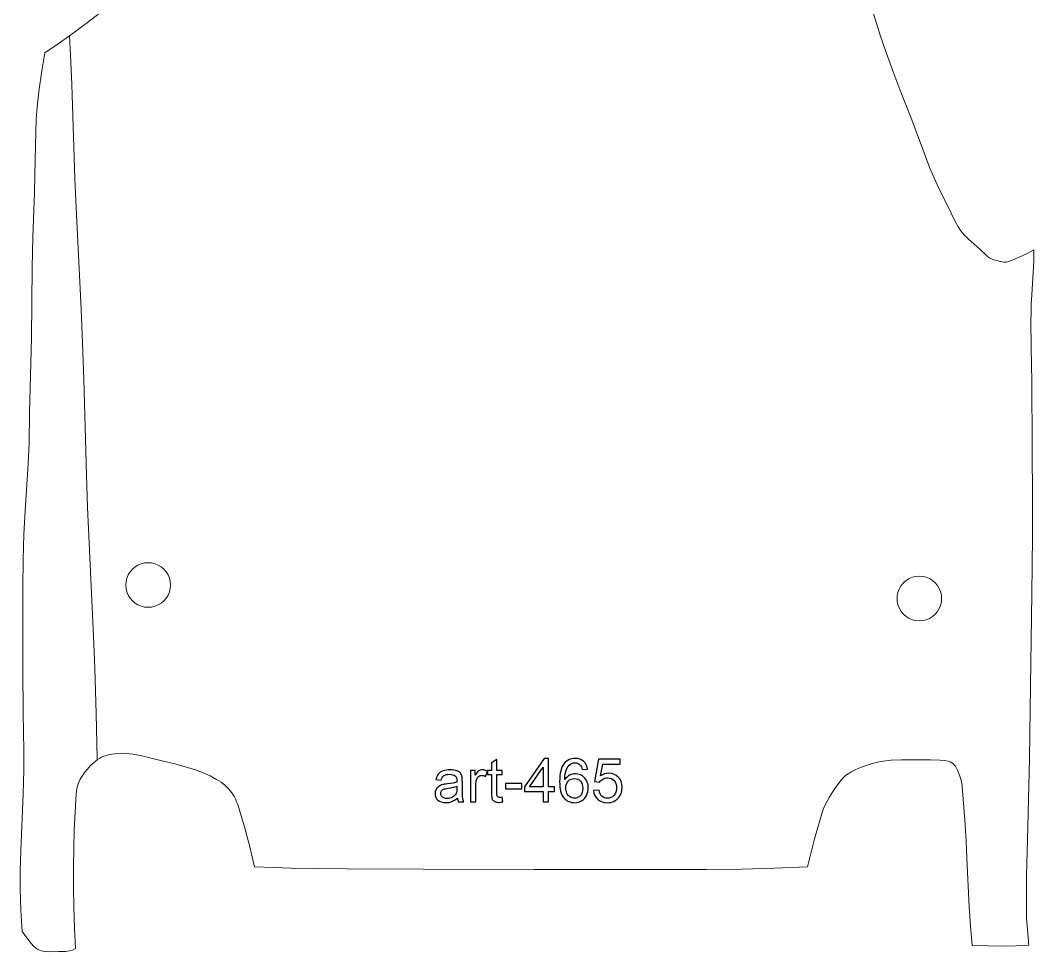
# Model space of a CAD drawing. Header units: centimetres. Extents: x -31.6 to 27.5, y -45 to 45.
# Drawn here: x -31.6 to 27.5, y -45 to 9.3 of the extents above; entities that cross this region are included whole.
import ezdxf

# ---------------------------------------------------------------- set-up
doc = ezdxf.new("R2010")
doc.units = ezdxf.units.CM
doc.header["$MEASUREMENT"] = 0
for name, color, linetype in [('3d_podpis_podstop', 7, 'Continuous'), ('main', 7, 'Continuous'), ('nadpis', 7, 'Continuous')]:
    doc.layers.add(name, color=color, linetype=linetype)

msp = doc.modelspace()

# ---------------------------------------------------------------- linework, layer by layer
at = {"layer": '3d_podpis_podstop', "color": 30, "lineweight": 9}
msp.add_open_spline([(-28.67671, 8.3735), (-28.67671, 8.3735), (-28.65671, 8.0025), (-28.65671, 8.0025), (-28.65671, 8.0025), (-28.60071, 6.8335), (-28.60071, 6.8335), (-28.60071, 6.8335), (-28.54971, 5.5285), (-28.54971, 5.5285), (-28.54971, 5.5285), (-28.37071, 0.0425), (-28.37071, 0.0425), (-28.37071, 0.0425), (-28.28171, -2.0335), (-28.28171, -2.0335), (-28.28171, -2.0335), (-28.00871, -7.5495), (-28.00871, -7.5495), (-28.00871, -7.5495), (-27.92371, -9.5115), (-27.92371, -9.5115), (-27.92371, -9.5115), (-27.85071, -11.6585), (-27.85071, -11.6585), (-27.85071, -11.6585), (-27.69771, -17.2095), (-27.69771, -17.2095), (-27.69771, -17.2095), (-27.63371, -19.1155), (-27.63371, -19.1155), (-27.63371, -19.1155), (-27.54671, -21.1845), (-27.54671, -21.1845), (-27.54671, -21.1845), (-27.28671, -26.6035), (-27.28671, -26.6035), (-27.28671, -26.6035), (-27.20671, -28.4975), (-27.20671, -28.4975), (-27.20671, -28.4975), (-27.12171, -31.1195), (-27.12171, -31.1195), (-27.12171, -31.1195), (-27.06971, -33.7435), (-27.06971, -33.7435), (-27.06971, -33.7435), (-27.06571, -33.8075), (-27.06571, -33.8075)], degree=3, knots=[0, 0, 0, 0, 0.0625, 0.0625, 0.0625, 0.125, 0.125, 0.125, 0.1875, 0.1875, 0.1875, 0.25, 0.25, 0.25, 0.3125, 0.3125, 0.3125, 0.375, 0.375, 0.375, 0.4375, 0.4375, 0.4375, 0.5, 0.5, 0.5, 0.5625, 0.5625, 0.5625, 0.625, 0.625, 0.625, 0.6875, 0.6875, 0.6875, 0.75, 0.75, 0.75, 0.8125, 0.8125, 0.8125, 0.875, 0.875, 0.875, 0.9375, 0.9375, 0.9375, 1, 1, 1, 1], dxfattribs=at)
at = {"layer": 'main', "lineweight": 9}
msp.add_open_spline([(15.67129, 44.9975), (15.67129, 44.9975), (15.74829, 44.2265), (15.74829, 44.2265), (15.74829, 44.2265), (15.81129, 43.4555), (15.81129, 43.4555), (15.81129, 43.4555), (15.85929, 42.6835), (15.85929, 42.6835), (15.85929, 42.6835), (15.89329, 41.9115), (15.89329, 41.9115), (15.89329, 41.9115), (15.91229, 41.1905), (15.91229, 41.1905), (15.91229, 41.1905), (15.92229, 40.3915), (15.92229, 40.3915), (15.92229, 40.3915), (15.91929, 37.9895), (15.91929, 37.9895), (15.91929, 37.9895), (15.92229, 36.6545), (15.92229, 36.6545), (15.92229, 36.6545), (15.93829, 35.4795), (15.93829, 35.4795), (15.93829, 35.4795), (15.96829, 34.3955), (15.96829, 34.3955), (15.96829, 34.3955), (16.01329, 33.3775), (16.01329, 33.3775), (16.01329, 33.3775), (16.07029, 32.4275), (16.07029, 32.4275), (16.07029, 32.4275), (16.25629, 29.6915), (16.25629, 29.6915), (16.25629, 29.6915), (16.31629, 28.4775), (16.31629, 28.4775), (16.31629, 28.4775), (16.35529, 27.2615), (16.35529, 27.2615), (16.35529, 27.2615), (16.36629, 26.6485), (16.36629, 26.6485), (16.36629, 26.6485), (16.33929, 26.0385), (16.33929, 26.0385), (16.33929, 26.0385), (16.28729, 25.5145), (16.28729, 25.5145), (16.28729, 25.5145), (16.12429, 24.2025), (16.12429, 24.2025), (16.12429, 24.2025), (16.08829, 23.8055), (16.08829, 23.8055), (16.08829, 23.8055), (16.06229, 23.3955), (16.06229, 23.3955), (16.06229, 23.3955), (16.04729, 22.9715), (16.04729, 22.9715), (16.04729, 22.9715), (16.04029, 22.5305), (16.04029, 22.5305), (16.04029, 22.5305), (16.05729, 21.5905), (16.05729, 21.5905), (16.05729, 21.5905), (16.11329, 20.5135), (16.11329, 20.5135), (16.11329, 20.5135), (16.17629, 19.6675), (16.17629, 19.6675), (16.17629, 19.6675), (16.25329, 18.8235), (16.25329, 18.8235), (16.25329, 18.8235), (16.34429, 17.9815), (16.34429, 17.9815), (16.34429, 17.9815), (16.44929, 17.1415), (16.44929, 17.1415), (16.44929, 17.1415), (16.59029, 16.2825), (16.59029, 16.2825), (16.59029, 16.2825), (16.74529, 15.4265), (16.74529, 15.4265), (16.74529, 15.4265), (16.91429, 14.5725), (16.91429, 14.5725), (16.91429, 14.5725), (17.09829, 13.7225), (17.09829, 13.7225), (17.09829, 13.7225), (17.34229, 12.6845), (17.34229, 12.6845), (17.34229, 12.6845), (17.61129, 11.6395), (17.61129, 11.6395), (17.61129, 11.6395), (17.90229, 10.5885), (17.90229, 10.5885), (17.90229, 10.5885), (18.21829, 9.5315), (18.21829, 9.5315), (18.21829, 9.5315), (18.55629, 8.4675), (18.55629, 8.4675), (18.55629, 8.4675), (18.91929, 7.3975), (18.91929, 7.3975), (18.91929, 7.3975), (19.30529, 6.3215), (19.30529, 6.3215), (19.30529, 6.3215), (19.71529, 5.2385), (19.71529, 5.2385), (19.71529, 5.2385), (20.41029, 3.4745), (20.41029, 3.4745), (20.41029, 3.4745), (20.72829, 2.6405), (20.72829, 2.6405), (20.72829, 2.6405), (21.20629, 1.3275), (21.20629, 1.3275), (21.20629, 1.3275), (21.46629, 0.6545), (21.46629, 0.6545), (21.46629, 0.6545), (21.68629, 0.1345), (21.68629, 0.1345), (21.68629, 0.1345), (21.94329, -0.4295), (21.94329, -0.4295), (21.94329, -0.4295), (22.69729, -1.9705), (22.69729, -1.9705), (22.69729, -1.9705), (22.92329, -2.4155), (22.92329, -2.4155), (22.92329, -2.4155), (23.09929, -2.7265), (23.09929, -2.7265), (23.09929, -2.7265), (23.27529, -2.9935), (23.27529, -2.9935), (23.27529, -2.9935), (23.45629, -3.2195), (23.45629, -3.2195), (23.45629, -3.2195), (23.71029, -3.4745), (23.71029, -3.4745), (23.71029, -3.4745), (24.21029, -3.9055), (24.21029, -3.9055), (24.21029, -3.9055), (24.40129, -4.0815), (24.40129, -4.0815), (24.40129, -4.0815), (24.72429, -4.3995), (24.72429, -4.3995), (24.72429, -4.3995), (24.83129, -4.4885), (24.83129, -4.4885), (24.83129, -4.4885), (24.93429, -4.5595), (24.93429, -4.5595), (24.93429, -4.5595), (25.05629, -4.6245), (25.05629, -4.6245), (25.05629, -4.6245), (25.19629, -4.6815), (25.19629, -4.6815), (25.19629, -4.6815), (25.35829, -4.7315), (25.35829, -4.7315), (25.35829, -4.7315), (25.56729, -4.7825), (25.56729, -4.7825), (25.56729, -4.7825), (25.77029, -4.8185), (25.77029, -4.8185), (25.77029, -4.8185), (25.92029, -4.8155), (25.92029, -4.8155), (25.92029, -4.8155), (26.06429, -4.7755), (26.06429, -4.7755), (26.06429, -4.7755), (26.44229, -4.6345), (26.44229, -4.6345), (26.44229, -4.6345), (26.81029, -4.4745), (26.81029, -4.4745), (26.81029, -4.4745), (27.16729, -4.2935), (27.16729, -4.2935), (27.16729, -4.2935), (27.51529, -4.0935), (27.51529, -4.0935), (27.51529, -4.0935), (27.51729, -4.7195), (27.51729, -4.7195), (27.51729, -4.7195), (27.48929, -5.4135), (27.48929, -5.4135), (27.48929, -5.4135), (27.40129, -6.7235), (27.40129, -6.7235), (27.40129, -6.7235), (27.37229, -7.2535), (27.37229, -7.2535), (27.37229, -7.2535), (27.35829, -7.7365), (27.35829, -7.7365), (27.35829, -7.7365), (27.35329, -8.2675), (27.35329, -8.2675), (27.35329, -8.2675), (27.37329, -9.7455), (27.37329, -9.7455), (27.37329, -9.7455), (27.40029, -11.8005), (27.40029, -11.8005), (27.40029, -11.8005), (27.42529, -15.5155), (27.42529, -15.5155), (27.42529, -15.5155), (27.45229, -18.8085), (27.45229, -18.8085), (27.45229, -18.8085), (27.45129, -20.7965), (27.45129, -20.7965), (27.45129, -20.7965), (27.40329, -24.1495), (27.40329, -24.1495), (27.40329, -24.1495), (27.31729, -30.8915), (27.31729, -30.8915), (27.31729, -30.8915), (27.26629, -33.7645), (27.26629, -33.7645), (27.26629, -33.7645), (27.14529, -38.4725), (27.14529, -38.4725), (27.14529, -38.4725), (27.10429, -40.5605), (27.10429, -40.5605), (27.10429, -40.5605), (27.08729, -43.0365), (27.08729, -43.0365), (27.08729, -43.0365), (27.23129, -44.6105), (27.23129, -44.6105), (27.23129, -44.6105), (26.49529, -44.6485), (26.49529, -44.6485), (26.49529, -44.6485), (25.75929, -44.6665), (25.75929, -44.6665), (25.75929, -44.6665), (24.84129, -44.6625), (24.84129, -44.6625), (24.84129, -44.6625), (23.92229, -44.6285), (23.92229, -44.6285), (23.92229, -44.6285), (23.82229, -43.5025), (23.82229, -43.5025), (23.82229, -43.5025), (23.74729, -42.3745), (23.74729, -42.3745), (23.74729, -42.3745), (23.62629, -39.5435), (23.62629, -39.5435), (23.62629, -39.5435), (23.57629, -38.5605), (23.57629, -38.5605), (23.57629, -38.5605), (23.51529, -37.5785), (23.51529, -37.5785), (23.51529, -37.5785), (23.44229, -36.5965), (23.44229, -36.5965), (23.44229, -36.5965), (23.35729, -35.6155), (23.35729, -35.6155), (23.35729, -35.6155), (23.33829, -35.3095), (23.33829, -35.3095), (23.33829, -35.3095), (23.28529, -35.0095), (23.28529, -35.0095), (23.28529, -35.0095), (23.20029, -34.7145), (23.20029, -34.7145), (23.20029, -34.7145), (23.08229, -34.4255), (23.08229, -34.4255), (23.08229, -34.4255), (23.01729, -34.2975), (23.01729, -34.2975), (23.01729, -34.2975), (22.95429, -34.1935), (22.95429, -34.1935), (22.95429, -34.1935), (22.88829, -34.1095), (22.88829, -34.1095), (22.88829, -34.1095), (22.81829, -34.0415), (22.81829, -34.0415), (22.81829, -34.0415), (22.68729, -33.9585), (22.68729, -33.9585), (22.68729, -33.9585), (22.52229, -33.9005), (22.52229, -33.9005), (22.52229, -33.9005), (22.32129, -33.8655), (22.32129, -33.8655), (22.32129, -33.8655), (22.03929, -33.8445), (22.03929, -33.8445), (22.03929, -33.8445), (21.49129, -33.8215), (21.49129, -33.8215), (21.49129, -33.8215), (20.94929, -33.8095), (20.94929, -33.8095), (20.94929, -33.8095), (19.81429, -33.8135), (19.81429, -33.8135), (19.81429, -33.8135), (19.21229, -33.8365), (19.21229, -33.8365), (19.21229, -33.8365), (18.74929, -33.8855), (18.74929, -33.8855), (18.74929, -33.8855), (18.41229, -33.9495), (18.41229, -33.9495), (18.41229, -33.9495), (18.06429, -34.0405), (18.06429, -34.0405), (18.06429, -34.0405), (17.70129, -34.1605), (17.70129, -34.1605), (17.70129, -34.1605), (17.31629, -34.3115), (17.31629, -34.3115), (17.31629, -34.3115), (17.07029, -34.4205), (17.07029, -34.4205), (17.07029, -34.4205), (16.87129, -34.5225), (16.87129, -34.5225), (16.87129, -34.5225), (16.69729, -34.6275), (16.69729, -34.6275), (16.69729, -34.6275), (16.54729, -34.7385), (16.54729, -34.7385), (16.54729, -34.7385), (16.40929, -34.8635), (16.40929, -34.8635), (16.40929, -34.8635), (16.27229, -35.0125), (16.27229, -35.0125), (16.27229, -35.0125), (16.13229, -35.1875), (16.13229, -35.1875), (16.13229, -35.1875), (15.97729, -35.4065), (15.97729, -35.4065), (15.97729, -35.4065), (15.78329, -35.7035), (15.78329, -35.7035), (15.78329, -35.7035), (15.60129, -36.0055), (15.60129, -36.0055), (15.60129, -36.0055), (15.43029, -36.3125), (15.43029, -36.3125), (15.43029, -36.3125), (15.27229, -36.6245), (15.27229, -36.6245), (15.27229, -36.6245), (14.74529, -38.4155), (14.74529, -38.4155), (14.74529, -38.4155), (14.32329, -40.0495), (14.32329, -40.0495), (14.32329, -40.0495), (12.40029, -40.1335), (12.40029, -40.1335), (12.40029, -40.1335), (10.47729, -40.1855), (10.47729, -40.1855), (10.47729, -40.1855), (8.43929, -40.2065), (8.43929, -40.2065), (8.43929, -40.2065), (5.56329, -40.2055), (5.56329, -40.2055), (5.56329, -40.2055), (-1.59471, -40.1985), (-1.59471, -40.1985), (-1.59471, -40.1985), (-8.06871, -40.1955), (-8.06871, -40.1955), (-8.06871, -40.1955), (-12.51371, -40.1755), (-12.51371, -40.1755), (-12.51371, -40.1755), (-14.31771, -40.1575), (-14.31771, -40.1575), (-14.31771, -40.1575), (-15.73971, -40.1295), (-15.73971, -40.1295), (-15.73971, -40.1295), (-16.82471, -40.0955), (-16.82471, -40.0955), (-16.82471, -40.0955), (-17.90871, -40.0495), (-17.90871, -40.0495), (-17.90871, -40.0495), (-18.03571, -39.4635), (-18.03571, -39.4635), (-18.03571, -39.4635), (-18.17371, -38.8815), (-18.17371, -38.8815), (-18.17371, -38.8815), (-18.32171, -38.3015), (-18.32171, -38.3015), (-18.32171, -38.3015), (-18.47971, -37.7245), (-18.47971, -37.7245), (-18.47971, -37.7245), (-18.67171, -37.0745), (-18.67171, -37.0745), (-18.67171, -37.0745), (-18.87771, -36.4275), (-18.87771, -36.4275), (-18.87771, -36.4275), (-18.94171, -36.2555), (-18.94171, -36.2555), (-18.94171, -36.2555), (-19.01371, -36.0925), (-19.01371, -36.0925), (-19.01371, -36.0925), (-19.09571, -35.9375), (-19.09571, -35.9375), (-19.09571, -35.9375), (-19.18571, -35.7915), (-19.18571, -35.7915), (-19.18571, -35.7915), (-19.28471, -35.6535), (-19.28471, -35.6535), (-19.28471, -35.6535), (-19.39171, -35.5245), (-19.39171, -35.5245), (-19.39171, -35.5245), (-19.50871, -35.4035), (-19.50871, -35.4035), (-19.50871, -35.4035), (-19.63371, -35.2905), (-19.63371, -35.2905), (-19.63371, -35.2905), (-19.85271, -35.1265), (-19.85271, -35.1265), (-19.85271, -35.1265), (-20.12071, -34.9585), (-20.12071, -34.9585), (-20.12071, -34.9585), (-20.49371, -34.7585), (-20.49371, -34.7585), (-20.49371, -34.7585), (-20.89671, -34.5765), (-20.89671, -34.5765), (-20.89671, -34.5765), (-21.33171, -34.4085), (-21.33171, -34.4085), (-21.33171, -34.4085), (-21.80471, -34.2545), (-21.80471, -34.2545), (-21.80471, -34.2545), (-22.46371, -34.0745), (-22.46371, -34.0745), (-22.46371, -34.0745), (-23.68671, -33.7795), (-23.68671, -33.7795), (-23.68671, -33.7795), (-24.46671, -33.5885), (-24.46671, -33.5885), (-24.46671, -33.5885), (-24.97071, -33.4915), (-24.97071, -33.4915), (-24.97071, -33.4915), (-25.20971, -33.4595), (-25.20971, -33.4595), (-25.20971, -33.4595), (-25.43671, -33.4405), (-25.43671, -33.4405), (-25.43671, -33.4405), (-25.65471, -33.4345), (-25.65471, -33.4345), (-25.65471, -33.4345), (-25.86571, -33.4405), (-25.86571, -33.4405), (-25.86571, -33.4405), (-26.20971, -33.4805), (-26.20971, -33.4805), (-26.20971, -33.4805), (-26.37271, -33.5135), (-26.37271, -33.5135), (-26.37271, -33.5135), (-26.52871, -33.5555), (-26.52871, -33.5555), (-26.52871, -33.5555), (-26.67571, -33.6065), (-26.67571, -33.6065), (-26.67571, -33.6065), (-26.81471, -33.6655), (-26.81471, -33.6655), (-26.81471, -33.6655), (-26.94471, -33.7325), (-26.94471, -33.7325), (-26.94471, -33.7325), (-27.06571, -33.8075), (-27.06571, -33.8075), (-27.06571, -33.8075), (-27.19771, -33.9075), (-27.19771, -33.9075), (-27.19771, -33.9075), (-27.33271, -34.0275), (-27.33271, -34.0275), (-27.33271, -34.0275), (-27.47371, -34.1715), (-27.47371, -34.1715), (-27.47371, -34.1715), (-27.64471, -34.3625), (-27.64471, -34.3625), (-27.64471, -34.3625), (-27.80271, -34.5505), (-27.80271, -34.5505), (-27.80271, -34.5505), (-27.91671, -34.7025), (-27.91671, -34.7025), (-27.91671, -34.7025), (-28.06271, -34.9465), (-28.06271, -34.9465), (-28.06271, -34.9465), (-28.17471, -35.2095), (-28.17471, -35.2095), (-28.17471, -35.2095), (-28.25471, -35.4905), (-28.25471, -35.4905), (-28.25471, -35.4905), (-28.30071, -35.7895), (-28.30071, -35.7895), (-28.30071, -35.7895), (-28.36171, -36.8485), (-28.36171, -36.8485), (-28.36171, -36.8485), (-28.40771, -37.9075), (-28.40771, -37.9075), (-28.40771, -37.9075), (-28.43771, -38.9675), (-28.43771, -38.9675), (-28.43771, -38.9675), (-28.45371, -40.0265), (-28.45371, -40.0265), (-28.45371, -40.0265), (-28.45371, -41.2235), (-28.45371, -41.2235), (-28.45371, -41.2235), (-28.43371, -42.4205), (-28.43371, -42.4205), (-28.43371, -42.4205), (-28.39471, -43.6185), (-28.39471, -43.6185), (-28.39471, -43.6185), (-28.33671, -44.8155), (-28.33671, -44.8155), (-28.33671, -44.8155), (-28.51271, -44.9005), (-28.51271, -44.9005), (-28.51271, -44.9005), (-28.69371, -44.9545), (-28.69371, -44.9545), (-28.69371, -44.9545), (-28.92671, -44.9815), (-28.92671, -44.9815), (-28.92671, -44.9815), (-29.32671, -44.9835), (-29.32671, -44.9835), (-29.32671, -44.9835), (-29.84371, -44.9975), (-29.84371, -44.9975), (-29.84371, -44.9975), (-30.10171, -44.9875), (-30.10171, -44.9875), (-30.10171, -44.9875), (-30.22571, -44.9715), (-30.22571, -44.9715), (-30.22571, -44.9715), (-30.33671, -44.9455), (-30.33671, -44.9455), (-30.33671, -44.9455), (-30.43871, -44.9115), (-30.43871, -44.9115), (-30.43871, -44.9115), (-30.53171, -44.8685), (-30.53171, -44.8685), (-30.53171, -44.8685), (-30.65371, -44.7885), (-30.65371, -44.7885), (-30.65371, -44.7885), (-30.77671, -44.6805), (-30.77671, -44.6805), (-30.77671, -44.6805), (-30.90471, -44.5425), (-30.90471, -44.5425), (-30.90471, -44.5425), (-31.05871, -44.3495), (-31.05871, -44.3495), (-31.05871, -44.3495), (-31.45171, -43.8155), (-31.45171, -43.8155), (-31.45171, -43.8155), (-31.51971, -42.5765), (-31.51971, -42.5765), (-31.51971, -42.5765), (-31.55271, -41.3365), (-31.55271, -41.3365), (-31.55271, -41.3365), (-31.55371, -40.2535), (-31.55371, -40.2535), (-31.55371, -40.2535), (-31.52871, -39.1185), (-31.52871, -39.1185), (-31.52871, -39.1185), (-31.38571, -35.8225), (-31.38571, -35.8225), (-31.38571, -35.8225), (-31.34971, -34.4125), (-31.34971, -34.4125), (-31.34971, -34.4125), (-31.35271, -33.2735), (-31.35271, -33.2735), (-31.35271, -33.2735), (-31.39271, -31.0995), (-31.39271, -31.0995), (-31.39271, -31.0995), (-31.40371, -28.5585), (-31.40371, -28.5585), (-31.40371, -28.5585), (-31.40271, -25.9615), (-31.40271, -25.9615), (-31.40271, -25.9615), (-31.39671, -23.7755), (-31.39671, -23.7755), (-31.39671, -23.7755), (-31.37571, -22.1425), (-31.37571, -22.1425), (-31.37571, -22.1425), (-31.33671, -20.6675), (-31.33671, -20.6675), (-31.33671, -20.6675), (-31.27571, -19.3165), (-31.27571, -19.3165), (-31.27571, -19.3165), (-31.10171, -16.5785), (-31.10171, -16.5785), (-31.10171, -16.5785), (-31.04271, -15.3485), (-31.04271, -15.3485), (-31.04271, -15.3485), (-31.00671, -13.6025), (-31.00671, -13.6025), (-31.00671, -13.6025), (-30.90771, -9.2275), (-30.90771, -9.2275), (-30.90771, -9.2275), (-30.85771, -5.1365), (-30.85771, -5.1365), (-30.85771, -5.1365), (-30.81971, -3.3555), (-30.81971, -3.3555), (-30.81971, -3.3555), (-30.72771, -0.7855), (-30.72771, -0.7855), (-30.72771, -0.7855), (-30.69871, 0.2635), (-30.69871, 0.2635), (-30.69871, 0.2635), (-30.67271, 1.9735), (-30.67271, 1.9735), (-30.67271, 1.9735), (-30.65271, 2.7395), (-30.65271, 2.7395), (-30.65271, 2.7395), (-30.61771, 3.5135), (-30.61771, 3.5135), (-30.61771, 3.5135), (-30.56571, 4.2065), (-30.56571, 4.2065), (-30.56571, 4.2065), (-30.46271, 5.1225), (-30.46271, 5.1225), (-30.46271, 5.1225), (-30.28871, 6.3255), (-30.28871, 6.3255), (-30.28871, 6.3255), (-30.12671, 7.3765), (-30.12671, 7.3765), (-30.12671, 7.3765), (-29.39571, 7.8675), (-29.39571, 7.8675), (-29.39571, 7.8675), (-28.67671, 8.3735), (-28.67671, 8.3735), (-28.67671, 8.3735), (-27.64271, 9.1415), (-27.64271, 9.1415), (-27.64271, 9.1415), (-25.01171, 11.1775), (-25.01171, 11.1775), (-25.01171, 11.1775), (-24.09771, 11.8585), (-24.09771, 11.8585), (-24.09771, 11.8585), (-22.65071, 12.8985), (-22.65071, 12.8985), (-22.65071, 12.8985), (-22.23471, 13.2115), (-22.23471, 13.2115), (-22.23471, 13.2115), (-21.86871, 13.5005), (-21.86871, 13.5005), (-21.86871, 13.5005), (-21.50571, 13.8035), (-21.50571, 13.8035), (-21.50571, 13.8035), (-21.15171, 14.1175), (-21.15171, 14.1175), (-21.15171, 14.1175), (-20.80671, 14.4425), (-20.80671, 14.4425), (-20.80671, 14.4425), (-20.47071, 14.7775), (-20.47071, 14.7775), (-20.47071, 14.7775), (-15.29671, 19.5555), (-15.29671, 19.5555), (-15.29671, 19.5555), (-14.86971, 19.9225), (-14.86971, 19.9225), (-14.86971, 19.9225), (-14.45171, 20.2985), (-14.45171, 20.2985), (-14.45171, 20.2985), (-14.04271, 20.6835), (-14.04271, 20.6835), (-14.04271, 20.6835), (-13.64171, 21.0775), (-13.64171, 21.0775), (-13.64171, 21.0775), (-13.08471, 21.6555), (-13.08471, 21.6555), (-13.08471, 21.6555), (-12.54471, 22.2505), (-12.54471, 22.2505), (-12.54471, 22.2505), (-11.65071, 23.4175), (-11.65071, 23.4175), (-11.65071, 23.4175), (-10.77171, 24.5955), (-10.77171, 24.5955), (-10.77171, 24.5955), (-9.90971, 25.7855), (-9.90971, 25.7855), (-9.90971, 25.7855), (-9.06271, 26.9855), (-9.06271, 26.9855), (-9.06271, 26.9855), (-8.22571, 28.2065), (-8.22571, 28.2065), (-8.22571, 28.2065), (-7.40571, 29.4385), (-7.40571, 29.4385), (-7.40571, 29.4385), (-6.60071, 30.6815), (-6.60071, 30.6815), (-6.60071, 30.6815), (-5.81271, 31.9365), (-5.81271, 31.9365), (-5.81271, 31.9365), (-5.76371, 32.4785), (-5.76371, 32.4785), (-5.76371, 32.4785), (-5.72871, 33.0225), (-5.72871, 33.0225), (-5.72871, 33.0225), (-5.71171, 33.6035), (-5.71171, 33.6035), (-5.71171, 33.6035), (-5.72471, 34.0015), (-5.72471, 34.0015), (-5.72471, 34.0015), (-5.76071, 34.4425), (-5.76071, 34.4425), (-5.76071, 34.4425), (-5.81471, 34.8945), (-5.81471, 34.8945), (-5.81471, 34.8945), (-5.93671, 35.7905), (-5.93671, 35.7905), (-5.93671, 35.7905), (-6.15571, 37.7325), (-6.15571, 37.7325), (-6.15571, 37.7325), (-6.26671, 38.6245), (-6.26671, 38.6245), (-6.26671, 38.6245), (-6.60871, 41.1595), (-6.60871, 41.1595), (-6.60871, 41.1595), (-6.69971, 41.9505), (-6.69971, 41.9505), (-6.69971, 41.9505), (-6.76571, 42.6615), (-6.76571, 42.6615), (-6.76571, 42.6615), (-6.82471, 43.4055), (-6.82471, 43.4055), (-6.82471, 43.4055), (-6.87471, 43.8525), (-6.87471, 43.8525), (-6.87471, 43.8525), (-6.95971, 44.3495), (-6.95971, 44.3495), (-6.95971, 44.3495), (-7.07871, 44.8425), (-7.07871, 44.8425), (-7.07871, 44.8425), (-6.09471, 44.8185), (-6.09471, 44.8185), (-6.09471, 44.8185), (-5.11071, 44.8065), (-5.11071, 44.8065), (-5.11071, 44.8065), (-4.12671, 44.8045), (-4.12671, 44.8045), (-4.12671, 44.8045), (-3.14271, 44.8145), (-3.14271, 44.8145), (-3.14271, 44.8145), (0.60229, 44.9025), (0.60229, 44.9025), (0.60229, 44.9025), (2.35129, 44.9215), (2.35129, 44.9215), (2.35129, 44.9215), (5.54829, 44.9255), (5.54829, 44.9255), (5.54829, 44.9255), (10.35529, 44.9665), (10.35529, 44.9665), (10.35529, 44.9665), (15.67129, 44.9975), (15.67129, 44.9975)], degree=3, knots=[0, 0, 0, 0, 0.00341297, 0.00341297, 0.00341297, 0.00682594, 0.00682594, 0.00682594, 0.01023891, 0.01023891, 0.01023891, 0.01365188, 0.01365188, 0.01365188, 0.01706485, 0.01706485, 0.01706485, 0.02047782, 0.02047782, 0.02047782, 0.02389078, 0.02389078, 0.02389078, 0.02730375, 0.02730375, 0.02730375, 0.03071672, 0.03071672, 0.03071672, 0.03412969, 0.03412969, 0.03412969, 0.03754266, 0.03754266, 0.03754266, 0.04095563, 0.04095563, 0.04095563, 0.0443686, 0.0443686, 0.0443686, 0.04778157, 0.04778157, 0.04778157, 0.05119454, 0.05119454, 0.05119454, 0.05460751, 0.05460751, 0.05460751, 0.05802048, 0.05802048, 0.05802048, 0.06143345, 0.06143345, 0.06143345, 0.06484642, 0.06484642, 0.06484642, 0.06825939, 0.06825939, 0.06825939, 0.07167235, 0.07167235, 0.07167235, 0.07508532, 0.07508532, 0.07508532, 0.07849829, 0.07849829, 0.07849829, 0.08191126, 0.08191126, 0.08191126, 0.08532423, 0.08532423, 0.08532423, 0.0887372, 0.0887372, 0.0887372, 0.09215017, 0.09215017, 0.09215017, 0.09556314, 0.09556314, 0.09556314, 0.09897611, 0.09897611, 0.09897611, 0.10238908, 0.10238908, 0.10238908, 0.10580205, 0.10580205, 0.10580205, 0.10921502, 0.10921502, 0.10921502, 0.11262799, 0.11262799, 0.11262799, 0.11604096, 0.11604096, 0.11604096, 0.11945392, 0.11945392, 0.11945392, 0.12286689, 0.12286689, 0.12286689, 0.12627986, 0.12627986, 0.12627986, 0.12969283, 0.12969283, 0.12969283, 0.1331058, 0.1331058, 0.1331058, 0.13651877, 0.13651877, 0.13651877, 0.13993174, 0.13993174, 0.13993174, 0.14334471, 0.14334471, 0.14334471, 0.14675768, 0.14675768, 0.14675768, 0.15017065, 0.15017065, 0.15017065, 0.15358362, 0.15358362, 0.15358362, 0.15699659, 0.15699659, 0.15699659, 0.16040956, 0.16040956, 0.16040956, 0.16382253, 0.16382253, 0.16382253, 0.16723549, 0.16723549, 0.16723549, 0.17064846, 0.17064846, 0.17064846, 0.17406143, 0.17406143, 0.17406143, 0.1774744, 0.1774744, 0.1774744, 0.18088737, 0.18088737, 0.18088737, 0.18430034, 0.18430034, 0.18430034, 0.18771331, 0.18771331, 0.18771331, 0.19112628, 0.19112628, 0.19112628, 0.19453925, 0.19453925, 0.19453925, 0.19795222, 0.19795222, 0.19795222, 0.20136519, 0.20136519, 0.20136519, 0.20477816, 0.20477816, 0.20477816, 0.20819113, 0.20819113, 0.20819113, 0.2116041, 0.2116041, 0.2116041, 0.21501706, 0.21501706, 0.21501706, 0.21843003, 0.21843003, 0.21843003, 0.221843, 0.221843, 0.221843, 0.22525597, 0.22525597, 0.22525597, 0.22866894, 0.22866894, 0.22866894, 0.23208191, 0.23208191, 0.23208191, 0.23549488, 0.23549488, 0.23549488, 0.23890785, 0.23890785, 0.23890785, 0.24232082, 0.24232082, 0.24232082, 0.24573379, 0.24573379, 0.24573379, 0.24914676, 0.24914676, 0.24914676, 0.25255973, 0.25255973, 0.25255973, 0.2559727, 0.2559727, 0.2559727, 0.25938567, 0.25938567, 0.25938567, 0.26279863, 0.26279863, 0.26279863, 0.2662116, 0.2662116, 0.2662116, 0.26962457, 0.26962457, 0.26962457, 0.27303754, 0.27303754, 0.27303754, 0.27645051, 0.27645051, 0.27645051, 0.27986348, 0.27986348, 0.27986348, 0.28327645, 0.28327645, 0.28327645, 0.28668942, 0.28668942, 0.28668942, 0.29010239, 0.29010239, 0.29010239, 0.29351536, 0.29351536, 0.29351536, 0.29692833, 0.29692833, 0.29692833, 0.3003413, 0.3003413, 0.3003413, 0.30375427, 0.30375427, 0.30375427, 0.30716724, 0.30716724, 0.30716724, 0.3105802, 0.3105802, 0.3105802, 0.31399317, 0.31399317, 0.31399317, 0.31740614, 0.31740614, 0.31740614, 0.32081911, 0.32081911, 0.32081911, 0.32423208, 0.32423208, 0.32423208, 0.32764505, 0.32764505, 0.32764505, 0.33105802, 0.33105802, 0.33105802, 0.33447099, 0.33447099, 0.33447099, 0.33788396, 0.33788396, 0.33788396, 0.34129693, 0.34129693, 0.34129693, 0.3447099, 0.3447099, 0.3447099, 0.34812287, 0.34812287, 0.34812287, 0.35153584, 0.35153584, 0.35153584, 0.35494881, 0.35494881, 0.35494881, 0.35836177, 0.35836177, 0.35836177, 0.36177474, 0.36177474, 0.36177474, 0.36518771, 0.36518771, 0.36518771, 0.36860068, 0.36860068, 0.36860068, 0.37201365, 0.37201365, 0.37201365, 0.37542662, 0.37542662, 0.37542662, 0.37883959, 0.37883959, 0.37883959, 0.38225256, 0.38225256, 0.38225256, 0.38566553, 0.38566553, 0.38566553, 0.3890785, 0.3890785, 0.3890785, 0.39249147, 0.39249147, 0.39249147, 0.39590444, 0.39590444, 0.39590444, 0.39931741, 0.39931741, 0.39931741, 0.40273038, 0.40273038, 0.40273038, 0.40614334, 0.40614334, 0.40614334, 0.40955631, 0.40955631, 0.40955631, 0.41296928, 0.41296928, 0.41296928, 0.41638225, 0.41638225, 0.41638225, 0.41979522, 0.41979522, 0.41979522, 0.42320819, 0.42320819, 0.42320819, 0.42662116, 0.42662116, 0.42662116, 0.43003413, 0.43003413, 0.43003413, 0.4334471, 0.4334471, 0.4334471, 0.43686007, 0.43686007, 0.43686007, 0.44027304, 0.44027304, 0.44027304, 0.44368601, 0.44368601, 0.44368601, 0.44709898, 0.44709898, 0.44709898, 0.45051195, 0.45051195, 0.45051195, 0.45392491, 0.45392491, 0.45392491, 0.45733788, 0.45733788, 0.45733788, 0.46075085, 0.46075085, 0.46075085, 0.46416382, 0.46416382, 0.46416382, 0.46757679, 0.46757679, 0.46757679, 0.47098976, 0.47098976, 0.47098976, 0.47440273, 0.47440273, 0.47440273, 0.4778157, 0.4778157, 0.4778157, 0.48122867, 0.48122867, 0.48122867, 0.48464164, 0.48464164, 0.48464164, 0.48805461, 0.48805461, 0.48805461, 0.49146758, 0.49146758, 0.49146758, 0.49488055, 0.49488055, 0.49488055, 0.49829352, 0.49829352, 0.49829352, 0.50170648, 0.50170648, 0.50170648, 0.50511945, 0.50511945, 0.50511945, 0.50853242, 0.50853242, 0.50853242, 0.51194539, 0.51194539, 0.51194539, 0.51535836, 0.51535836, 0.51535836, 0.51877133, 0.51877133, 0.51877133, 0.5221843, 0.5221843, 0.5221843, 0.52559727, 0.52559727, 0.52559727, 0.52901024, 0.52901024, 0.52901024, 0.53242321, 0.53242321, 0.53242321, 0.53583618, 0.53583618, 0.53583618, 0.53924915, 0.53924915, 0.53924915, 0.54266212, 0.54266212, 0.54266212, 0.54607509, 0.54607509, 0.54607509, 0.54948805, 0.54948805, 0.54948805, 0.55290102, 0.55290102, 0.55290102, 0.55631399, 0.55631399, 0.55631399, 0.55972696, 0.55972696, 0.55972696, 0.56313993, 0.56313993, 0.56313993, 0.5665529, 0.5665529, 0.5665529, 0.56996587, 0.56996587, 0.56996587, 0.57337884, 0.57337884, 0.57337884, 0.57679181, 0.57679181, 0.57679181, 0.58020478, 0.58020478, 0.58020478, 0.58361775, 0.58361775, 0.58361775, 0.58703072, 0.58703072, 0.58703072, 0.59044369, 0.59044369, 0.59044369, 0.59385666, 0.59385666, 0.59385666, 0.59726962, 0.59726962, 0.59726962, 0.60068259, 0.60068259, 0.60068259, 0.60409556, 0.60409556, 0.60409556, 0.60750853, 0.60750853, 0.60750853, 0.6109215, 0.6109215, 0.6109215, 0.61433447, 0.61433447, 0.61433447, 0.61774744, 0.61774744, 0.61774744, 0.62116041, 0.62116041, 0.62116041, 0.62457338, 0.62457338, 0.62457338, 0.62798635, 0.62798635, 0.62798635, 0.63139932, 0.63139932, 0.63139932, 0.63481229, 0.63481229, 0.63481229, 0.63822526, 0.63822526, 0.63822526, 0.64163823, 0.64163823, 0.64163823, 0.64505119, 0.64505119, 0.64505119, 0.64846416, 0.64846416, 0.64846416, 0.65187713, 0.65187713, 0.65187713, 0.6552901, 0.6552901, 0.6552901, 0.65870307, 0.65870307, 0.65870307, 0.66211604, 0.66211604, 0.66211604, 0.66552901, 0.66552901, 0.66552901, 0.66894198, 0.66894198, 0.66894198, 0.67235495, 0.67235495, 0.67235495, 0.67576792, 0.67576792, 0.67576792, 0.67918089, 0.67918089, 0.67918089, 0.68259386, 0.68259386, 0.68259386, 0.68600683, 0.68600683, 0.68600683, 0.6894198, 0.6894198, 0.6894198, 0.69283276, 0.69283276, 0.69283276, 0.69624573, 0.69624573, 0.69624573, 0.6996587, 0.6996587, 0.6996587, 0.70307167, 0.70307167, 0.70307167, 0.70648464, 0.70648464, 0.70648464, 0.70989761, 0.70989761, 0.70989761, 0.71331058, 0.71331058, 0.71331058, 0.71672355, 0.71672355, 0.71672355, 0.72013652, 0.72013652, 0.72013652, 0.72354949, 0.72354949, 0.72354949, 0.72696246, 0.72696246, 0.72696246, 0.73037543, 0.73037543, 0.73037543, 0.7337884, 0.7337884, 0.7337884, 0.73720137, 0.73720137, 0.73720137, 0.74061433, 0.74061433, 0.74061433, 0.7440273, 0.7440273, 0.7440273, 0.74744027, 0.74744027, 0.74744027, 0.75085324, 0.75085324, 0.75085324, 0.75426621, 0.75426621, 0.75426621, 0.75767918, 0.75767918, 0.75767918, 0.76109215, 0.76109215, 0.76109215, 0.76450512, 0.76450512, 0.76450512, 0.76791809, 0.76791809, 0.76791809, 0.77133106, 0.77133106, 0.77133106, 0.77474403, 0.77474403, 0.77474403, 0.778157, 0.778157, 0.778157, 0.78156997, 0.78156997, 0.78156997, 0.78498294, 0.78498294, 0.78498294, 0.7883959, 0.7883959, 0.7883959, 0.79180887, 0.79180887, 0.79180887, 0.79522184, 0.79522184, 0.79522184, 0.79863481, 0.79863481, 0.79863481, 0.80204778, 0.80204778, 0.80204778, 0.80546075, 0.80546075, 0.80546075, 0.80887372, 0.80887372, 0.80887372, 0.81228669, 0.81228669, 0.81228669, 0.81569966, 0.81569966, 0.81569966, 0.81911263, 0.81911263, 0.81911263, 0.8225256, 0.8225256, 0.8225256, 0.82593857, 0.82593857, 0.82593857, 0.82935154, 0.82935154, 0.82935154, 0.83276451, 0.83276451, 0.83276451, 0.83617747, 0.83617747, 0.83617747, 0.83959044, 0.83959044, 0.83959044, 0.84300341, 0.84300341, 0.84300341, 0.84641638, 0.84641638, 0.84641638, 0.84982935, 0.84982935, 0.84982935, 0.85324232, 0.85324232, 0.85324232, 0.85665529, 0.85665529, 0.85665529, 0.86006826, 0.86006826, 0.86006826, 0.86348123, 0.86348123, 0.86348123, 0.8668942, 0.8668942, 0.8668942, 0.87030717, 0.87030717, 0.87030717, 0.87372014, 0.87372014, 0.87372014, 0.87713311, 0.87713311, 0.87713311, 0.88054608, 0.88054608, 0.88054608, 0.88395904, 0.88395904, 0.88395904, 0.88737201, 0.88737201, 0.88737201, 0.89078498, 0.89078498, 0.89078498, 0.89419795, 0.89419795, 0.89419795, 0.89761092, 0.89761092, 0.89761092, 0.90102389, 0.90102389, 0.90102389, 0.90443686, 0.90443686, 0.90443686, 0.90784983, 0.90784983, 0.90784983, 0.9112628, 0.9112628, 0.9112628, 0.91467577, 0.91467577, 0.91467577, 0.91808874, 0.91808874, 0.91808874, 0.92150171, 0.92150171, 0.92150171, 0.92491468, 0.92491468, 0.92491468, 0.92832765, 0.92832765, 0.92832765, 0.93174061, 0.93174061, 0.93174061, 0.93515358, 0.93515358, 0.93515358, 0.93856655, 0.93856655, 0.93856655, 0.94197952, 0.94197952, 0.94197952, 0.94539249, 0.94539249, 0.94539249, 0.94880546, 0.94880546, 0.94880546, 0.95221843, 0.95221843, 0.95221843, 0.9556314, 0.9556314, 0.9556314, 0.95904437, 0.95904437, 0.95904437, 0.96245734, 0.96245734, 0.96245734, 0.96587031, 0.96587031, 0.96587031, 0.96928328, 0.96928328, 0.96928328, 0.97269625, 0.97269625, 0.97269625, 0.97610922, 0.97610922, 0.97610922, 0.97952218, 0.97952218, 0.97952218, 0.98293515, 0.98293515, 0.98293515, 0.98634812, 0.98634812, 0.98634812, 0.98976109, 0.98976109, 0.98976109, 0.99317406, 0.99317406, 0.99317406, 0.99658703, 0.99658703, 0.99658703, 1, 1, 1, 1], dxfattribs=at)
at = {"layer": 'main', "color": 1, "lineweight": 9}
for points in [[(-25.40171, -23.6305), (-25.40171, -23.6305), (-25.38571, -23.8345), (-25.38571, -23.8345), (-25.38571, -23.8345), (-25.33771, -24.0325), (-25.33771, -24.0325), (-25.33771, -24.0325), (-25.25971, -24.2215), (-25.25971, -24.2215), (-25.25971, -24.2215), (-25.15371, -24.3955), (-25.15371, -24.3955), (-25.15371, -24.3955), (-25.02071, -24.5505), (-25.02071, -24.5505), (-25.02071, -24.5505), (-24.86571, -24.6835), (-24.86571, -24.6835), (-24.86571, -24.6835), (-24.69171, -24.7895), (-24.69171, -24.7895), (-24.69171, -24.7895), (-24.50271, -24.8675), (-24.50271, -24.8675), (-24.50271, -24.8675), (-24.30471, -24.9155), (-24.30471, -24.9155), (-24.30471, -24.9155), (-24.10071, -24.9305), (-24.10071, -24.9305), (-24.10071, -24.9305), (-23.89671, -24.9155), (-23.89671, -24.9155), (-23.89671, -24.9155), (-23.69871, -24.8675), (-23.69871, -24.8675), (-23.69871, -24.8675), (-23.50971, -24.7895), (-23.50971, -24.7895), (-23.50971, -24.7895), (-23.33571, -24.6835), (-23.33571, -24.6835), (-23.33571, -24.6835), (-23.18071, -24.5505), (-23.18071, -24.5505), (-23.18071, -24.5505), (-23.04771, -24.3955), (-23.04771, -24.3955), (-23.04771, -24.3955), (-22.94171, -24.2215), (-22.94171, -24.2215), (-22.94171, -24.2215), (-22.86371, -24.0325), (-22.86371, -24.0325), (-22.86371, -24.0325), (-22.81571, -23.8345), (-22.81571, -23.8345), (-22.81571, -23.8345), (-22.80071, -23.6305), (-22.80071, -23.6305), (-22.80071, -23.6305), (-22.81571, -23.4265), (-22.81571, -23.4265), (-22.81571, -23.4265), (-22.86371, -23.2285), (-22.86371, -23.2285), (-22.86371, -23.2285), (-22.94171, -23.0395), (-22.94171, -23.0395), (-22.94171, -23.0395), (-23.04771, -22.8655), (-23.04771, -22.8655), (-23.04771, -22.8655), (-23.18071, -22.7105), (-23.18071, -22.7105), (-23.18071, -22.7105), (-23.33571, -22.5775), (-23.33571, -22.5775), (-23.33571, -22.5775), (-23.50971, -22.4715), (-23.50971, -22.4715), (-23.50971, -22.4715), (-23.69871, -22.3935), (-23.69871, -22.3935), (-23.69871, -22.3935), (-23.89671, -22.3455), (-23.89671, -22.3455), (-23.89671, -22.3455), (-24.10071, -22.3295), (-24.10071, -22.3295), (-24.10071, -22.3295), (-24.30471, -22.3455), (-24.30471, -22.3455), (-24.30471, -22.3455), (-24.50271, -22.3935), (-24.50271, -22.3935), (-24.50271, -22.3935), (-24.69171, -22.4715), (-24.69171, -22.4715), (-24.69171, -22.4715), (-24.86571, -22.5775), (-24.86571, -22.5775), (-24.86571, -22.5775), (-25.02071, -22.7105), (-25.02071, -22.7105), (-25.02071, -22.7105), (-25.15371, -22.8655), (-25.15371, -22.8655), (-25.15371, -22.8655), (-25.25971, -23.0395), (-25.25971, -23.0395), (-25.25971, -23.0395), (-25.33771, -23.2285), (-25.33771, -23.2285), (-25.33771, -23.2285), (-25.38571, -23.4265), (-25.38571, -23.4265), (-25.38571, -23.4265), (-25.40171, -23.6305), (-25.40171, -23.6305)], [(19.54929, -24.4165), (19.54929, -24.4165), (19.56529, -24.6195), (19.56529, -24.6195), (19.56529, -24.6195), (19.61329, -24.8185), (19.61329, -24.8185), (19.61329, -24.8185), (19.69129, -25.0065), (19.69129, -25.0065), (19.69129, -25.0065), (19.79729, -25.1805), (19.79729, -25.1805), (19.79729, -25.1805), (19.93029, -25.3355), (19.93029, -25.3355), (19.93029, -25.3355), (20.08529, -25.4685), (20.08529, -25.4685), (20.08529, -25.4685), (20.25929, -25.5745), (20.25929, -25.5745), (20.25929, -25.5745), (20.44729, -25.6525), (20.44729, -25.6525), (20.44729, -25.6525), (20.64629, -25.7005), (20.64629, -25.7005), (20.64629, -25.7005), (20.84929, -25.7165), (20.84929, -25.7165), (20.84929, -25.7165), (21.05229, -25.7005), (21.05229, -25.7005), (21.05229, -25.7005), (21.25129, -25.6525), (21.25129, -25.6525), (21.25129, -25.6525), (21.43929, -25.5745), (21.43929, -25.5745), (21.43929, -25.5745), (21.61329, -25.4685), (21.61329, -25.4685), (21.61329, -25.4685), (21.76829, -25.3355), (21.76829, -25.3355), (21.76829, -25.3355), (21.90129, -25.1805), (21.90129, -25.1805), (21.90129, -25.1805), (22.00729, -25.0065), (22.00729, -25.0065), (22.00729, -25.0065), (22.08529, -24.8185), (22.08529, -24.8185), (22.08529, -24.8185), (22.13329, -24.6195), (22.13329, -24.6195), (22.13329, -24.6195), (22.14929, -24.4165), (22.14929, -24.4165), (22.14929, -24.4165), (22.13329, -24.2135), (22.13329, -24.2135), (22.13329, -24.2135), (22.08529, -24.0145), (22.08529, -24.0145), (22.08529, -24.0145), (22.00729, -23.8265), (22.00729, -23.8265), (22.00729, -23.8265), (21.90129, -23.6525), (21.90129, -23.6525), (21.90129, -23.6525), (21.76829, -23.4975), (21.76829, -23.4975), (21.76829, -23.4975), (21.61329, -23.3645), (21.61329, -23.3645), (21.61329, -23.3645), (21.43929, -23.2585), (21.43929, -23.2585), (21.43929, -23.2585), (21.25129, -23.1805), (21.25129, -23.1805), (21.25129, -23.1805), (21.05229, -23.1325), (21.05229, -23.1325), (21.05229, -23.1325), (20.84929, -23.1165), (20.84929, -23.1165), (20.84929, -23.1165), (20.64629, -23.1325), (20.64629, -23.1325), (20.64629, -23.1325), (20.44729, -23.1805), (20.44729, -23.1805), (20.44729, -23.1805), (20.25929, -23.2585), (20.25929, -23.2585), (20.25929, -23.2585), (20.08529, -23.3645), (20.08529, -23.3645), (20.08529, -23.3645), (19.93029, -23.4975), (19.93029, -23.4975), (19.93029, -23.4975), (19.79729, -23.6525), (19.79729, -23.6525), (19.79729, -23.6525), (19.69129, -23.8265), (19.69129, -23.8265), (19.69129, -23.8265), (19.61329, -24.0145), (19.61329, -24.0145), (19.61329, -24.0145), (19.56529, -24.2135), (19.56529, -24.2135), (19.56529, -24.2135), (19.54929, -24.4165), (19.54929, -24.4165)]]:
    msp.add_open_spline(points, degree=3, knots=[0, 0, 0, 0, 0.025, 0.025, 0.025, 0.05, 0.05, 0.05, 0.075, 0.075, 0.075, 0.1, 0.1, 0.1, 0.125, 0.125, 0.125, 0.15, 0.15, 0.15, 0.175, 0.175, 0.175, 0.2, 0.2, 0.2, 0.225, 0.225, 0.225, 0.25, 0.25, 0.25, 0.275, 0.275, 0.275, 0.3, 0.3, 0.3, 0.325, 0.325, 0.325, 0.35, 0.35, 0.35, 0.375, 0.375, 0.375, 0.4, 0.4, 0.4, 0.425, 0.425, 0.425, 0.45, 0.45, 0.45, 0.475, 0.475, 0.475, 0.5, 0.5, 0.5, 0.525, 0.525, 0.525, 0.55, 0.55, 0.55, 0.575, 0.575, 0.575, 0.6, 0.6, 0.6, 0.625, 0.625, 0.625, 0.65, 0.65, 0.65, 0.675, 0.675, 0.675, 0.7, 0.7, 0.7, 0.725, 0.725, 0.725, 0.75, 0.75, 0.75, 0.775, 0.775, 0.775, 0.8, 0.8, 0.8, 0.825, 0.825, 0.825, 0.85, 0.85, 0.85, 0.875, 0.875, 0.875, 0.9, 0.9, 0.9, 0.925, 0.925, 0.925, 0.95, 0.95, 0.95, 0.975, 0.975, 0.975, 1, 1, 1, 1], dxfattribs=at)
at = {"layer": 'nadpis', "color": 5}
for points, knots in [([(-3.46164, -35.99354), (-3.46164, -35.99354), (-3.41931, -36.26753), (-3.41931, -36.26753), (-3.50633, -36.28576), (-3.58452, -36.29516), (-3.65273, -36.29516), (-3.76503, -36.29516), (-3.85205, -36.27753), (-3.91437, -36.24166), (-3.97611, -36.20579), (-4.01962, -36.15934), (-4.0449, -36.10114), (-4.07018, -36.04293), (-4.08253, -35.92063), (-4.08253, -35.73425), (-4.08253, -35.73425), (-4.08253, -34.67944), (-4.08253, -34.67944), (-4.08253, -34.67944), (-4.31184, -34.67944), (-4.31184, -34.67944), (-4.31184, -34.67944), (-4.31184, -34.43955), (-4.31184, -34.43955), (-4.31184, -34.43955), (-4.08253, -34.43955), (-4.08253, -34.43955), (-4.08253, -34.43955), (-4.08253, -33.98682), (-4.08253, -33.98682), (-4.08253, -33.98682), (-3.77209, -33.80044), (-3.77209, -33.80044), (-3.77209, -33.80044), (-3.77209, -34.43955), (-3.77209, -34.43955), (-3.77209, -34.43955), (-3.46164, -34.43955), (-3.46164, -34.43955), (-3.46164, -34.43955), (-3.46164, -34.67944), (-3.46164, -34.67944), (-3.46164, -34.67944), (-3.77209, -34.67944), (-3.77209, -34.67944), (-3.77209, -34.67944), (-3.77209, -35.75189), (-3.77209, -35.75189), (-3.77209, -35.84067), (-3.76679, -35.8977), (-3.75562, -35.92298), (-3.74504, -35.94827), (-3.7274, -35.96826), (-3.70271, -35.98354), (-3.67801, -35.99824), (-3.64273, -36.00589), (-3.59687, -36.00589), (-3.56277, -36.00589), (-3.5175, -36.00177), (-3.46164, -35.99354)], [0, 0, 0, 0, 0.05, 0.05, 0.05, 0.1, 0.1, 0.1, 0.15, 0.15, 0.15, 0.2, 0.2, 0.2, 0.25, 0.25, 0.25, 0.3, 0.3, 0.3, 0.35, 0.35, 0.35, 0.4, 0.4, 0.4, 0.45, 0.45, 0.45, 0.5, 0.5, 0.5, 0.55, 0.55, 0.55, 0.6, 0.6, 0.6, 0.65, 0.65, 0.65, 0.7, 0.7, 0.7, 0.75, 0.75, 0.75, 0.8, 0.8, 0.8, 0.85, 0.85, 0.85, 0.9, 0.9, 0.9, 0.95, 0.95, 0.95, 1, 1, 1, 1]), ([(-1.07393, -36.27047), (-1.07393, -36.27047), (-1.07393, -35.66722), (-1.07393, -35.66722), (-1.07393, -35.66722), (-2.17107, -35.66722), (-2.17107, -35.66722), (-2.17107, -35.66722), (-2.17107, -35.38147), (-2.17107, -35.38147), (-2.17107, -35.38147), (-1.01748, -33.74458), (-1.01748, -33.74458), (-1.01748, -33.74458), (-0.76348, -33.74458), (-0.76348, -33.74458), (-0.76348, -33.74458), (-0.76348, -35.38147), (-0.76348, -35.38147), (-0.76348, -35.38147), (-0.42129, -35.38147), (-0.42129, -35.38147), (-0.42129, -35.38147), (-0.42129, -35.66722), (-0.42129, -35.66722), (-0.42129, -35.66722), (-0.76348, -35.66722), (-0.76348, -35.66722), (-0.76348, -35.66722), (-0.76348, -36.27047), (-0.76348, -36.27047), (-0.76348, -36.27047), (-1.07393, -36.27047), (-1.07393, -36.27047)], [0, 0, 0, 0, 0.09090909, 0.09090909, 0.09090909, 0.18181818, 0.18181818, 0.18181818, 0.27272727, 0.27272727, 0.27272727, 0.36363636, 0.36363636, 0.36363636, 0.45454545, 0.45454545, 0.45454545, 0.54545455, 0.54545455, 0.54545455, 0.63636364, 0.63636364, 0.63636364, 0.72727273, 0.72727273, 0.72727273, 0.81818182, 0.81818182, 0.81818182, 0.90909091, 0.90909091, 0.90909091, 1, 1, 1, 1]), ([(-1.07393, -35.38147), (-1.07393, -35.38147), (-1.07393, -34.24494), (-1.07393, -34.24494), (-1.07393, -34.24494), (-1.86591, -35.38147), (-1.86591, -35.38147), (-1.86591, -35.38147), (-1.07393, -35.38147), (-1.07393, -35.38147)], [0, 0, 0, 0, 0.33333333, 0.33333333, 0.33333333, 0.66666667, 0.66666667, 0.66666667, 1, 1, 1, 1]), ([(1.50899, -34.36194), (1.50899, -34.36194), (1.20208, -34.38664), (1.20208, -34.38664), (1.17444, -34.26493), (1.13505, -34.17614), (1.08389, -34.12088), (0.99982, -34.03209), (0.89575, -33.988), (0.77227, -33.988), (0.67291, -33.988), (0.58471, -34.01563), (0.50887, -34.0709), (0.41126, -34.14204), (0.33483, -34.24552), (0.2778, -34.38193), (0.22135, -34.51893), (0.19195, -34.71354), (0.1896, -34.96578), (0.26427, -34.8523), (0.356, -34.76764), (0.46418, -34.71296), (0.57237, -34.65769), (0.68526, -34.63005), (0.80402, -34.63005), (1.01099, -34.63005), (1.18738, -34.70649), (1.33319, -34.85877), (1.47842, -35.01105), (1.55133, -35.20743), (1.55133, -35.44909), (1.55133, -35.60784), (1.51722, -35.75483), (1.44902, -35.89123), (1.38023, -36.02764), (1.28674, -36.13171), (1.1668, -36.20403), (1.04744, -36.27635), (0.91162, -36.3128), (0.75993, -36.3128), (0.50181, -36.3128), (0.29073, -36.21755), (0.12728, -36.02764), (-0.03559, -35.83773), (-0.11731, -35.52434), (-0.11731, -35.08808), (-0.11731, -34.60007), (-0.02677, -34.24494), (0.15374, -34.02327), (0.31131, -33.83042), (0.52357, -33.734), (0.79109, -33.734), (0.98982, -33.734), (1.15327, -33.78985), (1.28027, -33.90098), (1.40727, -34.0121), (1.48371, -34.16556), (1.50899, -34.36194)], [0, 0, 0, 0, 0.05263158, 0.05263158, 0.05263158, 0.10526316, 0.10526316, 0.10526316, 0.15789474, 0.15789474, 0.15789474, 0.21052632, 0.21052632, 0.21052632, 0.26315789, 0.26315789, 0.26315789, 0.31578947, 0.31578947, 0.31578947, 0.36842105, 0.36842105, 0.36842105, 0.42105263, 0.42105263, 0.42105263, 0.47368421, 0.47368421, 0.47368421, 0.52631579, 0.52631579, 0.52631579, 0.57894737, 0.57894737, 0.57894737, 0.63157895, 0.63157895, 0.63157895, 0.68421053, 0.68421053, 0.68421053, 0.73684211, 0.73684211, 0.73684211, 0.78947368, 0.78947368, 0.78947368, 0.84210526, 0.84210526, 0.84210526, 0.89473684, 0.89473684, 0.89473684, 0.94736842, 0.94736842, 0.94736842, 1, 1, 1, 1]), ([(1.85883, -35.60725), (1.85883, -35.60725), (2.18338, -35.58255), (2.18338, -35.58255), (2.20749, -35.74072), (2.26335, -35.85948), (2.35036, -35.93945), (2.43738, -36.01882), (2.5438, -36.0588), (2.66904, -36.0588), (2.82015, -36.0588), (2.94656, -36.00236), (3.04945, -35.89006), (3.15176, -35.77717), (3.20291, -35.62783), (3.20291, -35.44203), (3.20291, -35.26505), (3.15411, -35.12571), (3.05592, -35.0234), (2.95773, -34.92109), (2.82779, -34.86994), (2.6661, -34.86994), (2.56556, -34.86994), (2.4756, -34.89287), (2.39564, -34.93873), (2.31626, -34.98459), (2.25394, -35.04398), (2.20808, -35.11689), (2.20808, -35.11689), (1.91527, -35.07455), (1.91527, -35.07455), (1.91527, -35.07455), (2.15869, -33.77633), (2.15869, -33.77633), (2.15869, -33.77633), (3.41105, -33.77633), (3.41105, -33.77633), (3.41105, -33.77633), (3.41105, -34.07266), (3.41105, -34.07266), (3.41105, -34.07266), (2.40622, -34.07266), (2.40622, -34.07266), (2.40622, -34.07266), (2.27158, -34.75411), (2.27158, -34.75411), (2.42268, -34.64769), (2.58143, -34.59477), (2.74724, -34.59477), (2.96714, -34.59477), (3.15293, -34.67121), (3.30404, -34.82408), (3.45515, -34.97695), (3.53099, -35.17333), (3.53099, -35.41322), (3.53099, -35.64194), (3.46455, -35.83949), (3.33167, -36.00589), (3.16999, -36.2105), (2.94891, -36.3128), (2.66904, -36.3128), (2.43973, -36.3128), (2.25276, -36.24813), (2.10754, -36.11936), (1.96231, -35.9906), (1.87941, -35.82009), (1.85883, -35.60725)], [0, 0, 0, 0, 0.04545455, 0.04545455, 0.04545455, 0.09090909, 0.09090909, 0.09090909, 0.13636364, 0.13636364, 0.13636364, 0.18181818, 0.18181818, 0.18181818, 0.22727273, 0.22727273, 0.22727273, 0.27272727, 0.27272727, 0.27272727, 0.31818182, 0.31818182, 0.31818182, 0.36363636, 0.36363636, 0.36363636, 0.40909091, 0.40909091, 0.40909091, 0.45454545, 0.45454545, 0.45454545, 0.5, 0.5, 0.5, 0.54545455, 0.54545455, 0.54545455, 0.59090909, 0.59090909, 0.59090909, 0.63636364, 0.63636364, 0.63636364, 0.68181818, 0.68181818, 0.68181818, 0.72727273, 0.72727273, 0.72727273, 0.77272727, 0.77272727, 0.77272727, 0.81818182, 0.81818182, 0.81818182, 0.86363636, 0.86363636, 0.86363636, 0.90909091, 0.90909091, 0.90909091, 0.95454545, 0.95454545, 0.95454545, 1, 1, 1, 1]), ([(-6.07631, -36.04116), (-6.19155, -36.13935), (-6.30267, -36.20815), (-6.4091, -36.24872), (-6.51552, -36.28928), (-6.62958, -36.30928), (-6.75188, -36.30928), (-6.95296, -36.30928), (-7.1076, -36.26047), (-7.21578, -36.16228), (-7.32397, -36.06468), (-7.37806, -35.93945), (-7.37806, -35.78716), (-7.37806, -35.69779), (-7.35748, -35.61607), (-7.31691, -35.54198), (-7.27575, -35.4679), (-7.22225, -35.4091), (-7.1564, -35.36442), (-7.08996, -35.31973), (-7.01587, -35.28563), (-6.93297, -35.2627), (-6.87182, -35.24683), (-6.77951, -35.23154), (-6.65663, -35.21625), (-6.40616, -35.18685), (-6.22095, -35.15099), (-6.10277, -35.10983), (-6.10159, -35.0675), (-6.101, -35.04045), (-6.101, -35.02928), (-6.101, -34.90346), (-6.1304, -34.81467), (-6.1892, -34.76293), (-6.26857, -34.69296), (-6.38675, -34.65827), (-6.54315, -34.65827), (-6.68955, -34.65827), (-6.79774, -34.68414), (-6.86712, -34.7353), (-6.93709, -34.78645), (-6.98824, -34.877), (-7.02175, -35.00752), (-7.02175, -35.00752), (-7.32514, -34.96519), (-7.32514, -34.96519), (-7.29751, -34.83525), (-7.25224, -34.73001), (-7.18874, -34.65004), (-7.12524, -34.57008), (-7.03351, -34.50893), (-6.91357, -34.46542), (-6.79421, -34.4225), (-6.65487, -34.40075), (-6.49729, -34.40075), (-6.34089, -34.40075), (-6.2133, -34.41897), (-6.11511, -34.45602), (-6.01751, -34.49306), (-5.94519, -34.53892), (-5.89933, -34.59477), (-5.85347, -34.65063), (-5.82113, -34.72119), (-5.80232, -34.80644), (-5.79232, -34.85936), (-5.78703, -34.95461), (-5.78703, -35.0916), (-5.78703, -35.0916), (-5.78703, -35.50318), (-5.78703, -35.50318), (-5.78703, -35.79069), (-5.78056, -35.97237), (-5.76763, -36.0494), (-5.75528, -36.12642), (-5.72941, -36.19991), (-5.69178, -36.27047), (-5.69178, -36.27047), (-6.01634, -36.27047), (-6.01634, -36.27047), (-6.0475, -36.20521), (-6.06749, -36.12877), (-6.07631, -36.04116)], [0, 0, 0, 0, 0.03703704, 0.03703704, 0.03703704, 0.07407407, 0.07407407, 0.07407407, 0.11111111, 0.11111111, 0.11111111, 0.14814815, 0.14814815, 0.14814815, 0.18518519, 0.18518519, 0.18518519, 0.22222222, 0.22222222, 0.22222222, 0.25925926, 0.25925926, 0.25925926, 0.2962963, 0.2962963, 0.2962963, 0.33333333, 0.33333333, 0.33333333, 0.37037037, 0.37037037, 0.37037037, 0.40740741, 0.40740741, 0.40740741, 0.44444444, 0.44444444, 0.44444444, 0.48148148, 0.48148148, 0.48148148, 0.51851852, 0.51851852, 0.51851852, 0.55555556, 0.55555556, 0.55555556, 0.59259259, 0.59259259, 0.59259259, 0.62962963, 0.62962963, 0.62962963, 0.66666667, 0.66666667, 0.66666667, 0.7037037, 0.7037037, 0.7037037, 0.74074074, 0.74074074, 0.74074074, 0.77777778, 0.77777778, 0.77777778, 0.81481481, 0.81481481, 0.81481481, 0.85185185, 0.85185185, 0.85185185, 0.88888889, 0.88888889, 0.88888889, 0.92592593, 0.92592593, 0.92592593, 0.96296296, 0.96296296, 0.96296296, 1, 1, 1, 1]), ([(-5.31372, -36.27047), (-5.31372, -36.27047), (-5.31372, -34.43955), (-5.31372, -34.43955), (-5.31372, -34.43955), (-5.03503, -34.43955), (-5.03503, -34.43955), (-5.03503, -34.43955), (-5.03503, -34.72001), (-5.03503, -34.72001), (-4.96389, -34.59007), (-4.89803, -34.50423), (-4.83747, -34.46307), (-4.77691, -34.42133), (-4.71047, -34.40075), (-4.63815, -34.40075), (-4.5335, -34.40075), (-4.42708, -34.43367), (-4.31889, -34.49894), (-4.31889, -34.49894), (-4.42943, -34.78527), (-4.42943, -34.78527), (-4.50469, -34.74294), (-4.57995, -34.72177), (-4.65521, -34.72177), (-4.72282, -34.72177), (-4.78338, -34.74235), (-4.83689, -34.78292), (-4.89039, -34.82349), (-4.92861, -34.87994), (-4.95154, -34.95226), (-4.98623, -35.06221), (-5.00328, -35.18274), (-5.00328, -35.31385), (-5.00328, -35.31385), (-5.00328, -36.27047), (-5.00328, -36.27047), (-5.00328, -36.27047), (-5.31372, -36.27047), (-5.31372, -36.27047)], [0, 0, 0, 0, 0.07692308, 0.07692308, 0.07692308, 0.15384615, 0.15384615, 0.15384615, 0.23076923, 0.23076923, 0.23076923, 0.30769231, 0.30769231, 0.30769231, 0.38461538, 0.38461538, 0.38461538, 0.46153846, 0.46153846, 0.46153846, 0.53846154, 0.53846154, 0.53846154, 0.61538462, 0.61538462, 0.61538462, 0.69230769, 0.69230769, 0.69230769, 0.76923077, 0.76923077, 0.76923077, 0.84615385, 0.84615385, 0.84615385, 0.92307692, 0.92307692, 0.92307692, 1, 1, 1, 1]), ([(-6.101, -35.35325), (-6.21389, -35.39911), (-6.38323, -35.43791), (-6.609, -35.46966), (-6.73718, -35.48789), (-6.82773, -35.50847), (-6.88064, -35.5314), (-6.93356, -35.55433), (-6.97413, -35.58784), (-7.00294, -35.63135), (-7.03175, -35.67545), (-7.04645, -35.72425), (-7.04645, -35.77834), (-7.04645, -35.86007), (-7.01529, -35.92886), (-6.95237, -35.98354), (-6.88946, -36.03822), (-6.79774, -36.06586), (-6.67721, -36.06586), (-6.55785, -36.06586), (-6.45143, -36.03999), (-6.35794, -35.98766), (-6.26505, -35.93592), (-6.19625, -35.86478), (-6.15274, -35.77482), (-6.11923, -35.70485), (-6.10277, -35.60196), (-6.10277, -35.46614), (-6.10277, -35.46614), (-6.101, -35.35325), (-6.101, -35.35325)], [0, 0, 0, 0, 0.1, 0.1, 0.1, 0.2, 0.2, 0.2, 0.3, 0.3, 0.3, 0.4, 0.4, 0.4, 0.5, 0.5, 0.5, 0.6, 0.6, 0.6, 0.7, 0.7, 0.7, 0.8, 0.8, 0.8, 0.9, 0.9, 0.9, 1, 1, 1, 1]), ([(-3.27879, -35.512), (-3.27879, -35.512), (-3.27879, -35.20155), (-3.27879, -35.20155), (-3.27879, -35.20155), (-2.31923, -35.20155), (-2.31923, -35.20155), (-2.31923, -35.20155), (-2.31923, -35.512), (-2.31923, -35.512), (-2.31923, -35.512), (-3.27879, -35.512), (-3.27879, -35.512)], [0, 0, 0, 0, 0.25, 0.25, 0.25, 0.5, 0.5, 0.5, 0.75, 0.75, 0.75, 1, 1, 1, 1]), ([(0.23899, -35.45203), (0.23899, -35.55903), (0.26192, -35.66134), (0.3072, -35.75894), (0.35247, -35.85654), (0.41597, -35.93063), (0.49652, -35.98178), (0.57766, -36.03293), (0.6635, -36.0588), (0.75464, -36.0588), (0.88693, -36.0588), (0.99982, -36.00589), (1.0933, -35.90005), (1.18679, -35.79422), (1.23383, -35.65076), (1.23383, -35.46908), (1.23383, -35.29445), (1.18738, -35.15687), (1.09507, -35.05633), (1.00276, -34.95578), (0.88516, -34.90522), (0.74229, -34.90522), (0.60235, -34.90522), (0.483, -34.95578), (0.38539, -35.05633), (0.28779, -35.15687), (0.23899, -35.28857), (0.23899, -35.45203)], [0, 0, 0, 0, 0.11111111, 0.11111111, 0.11111111, 0.22222222, 0.22222222, 0.22222222, 0.33333333, 0.33333333, 0.33333333, 0.44444444, 0.44444444, 0.44444444, 0.55555556, 0.55555556, 0.55555556, 0.66666667, 0.66666667, 0.66666667, 0.77777778, 0.77777778, 0.77777778, 0.88888889, 0.88888889, 0.88888889, 1, 1, 1, 1])]:
    msp.add_open_spline(points, degree=3, knots=knots, dxfattribs=at)

doc.saveas('drawing.dxf')
